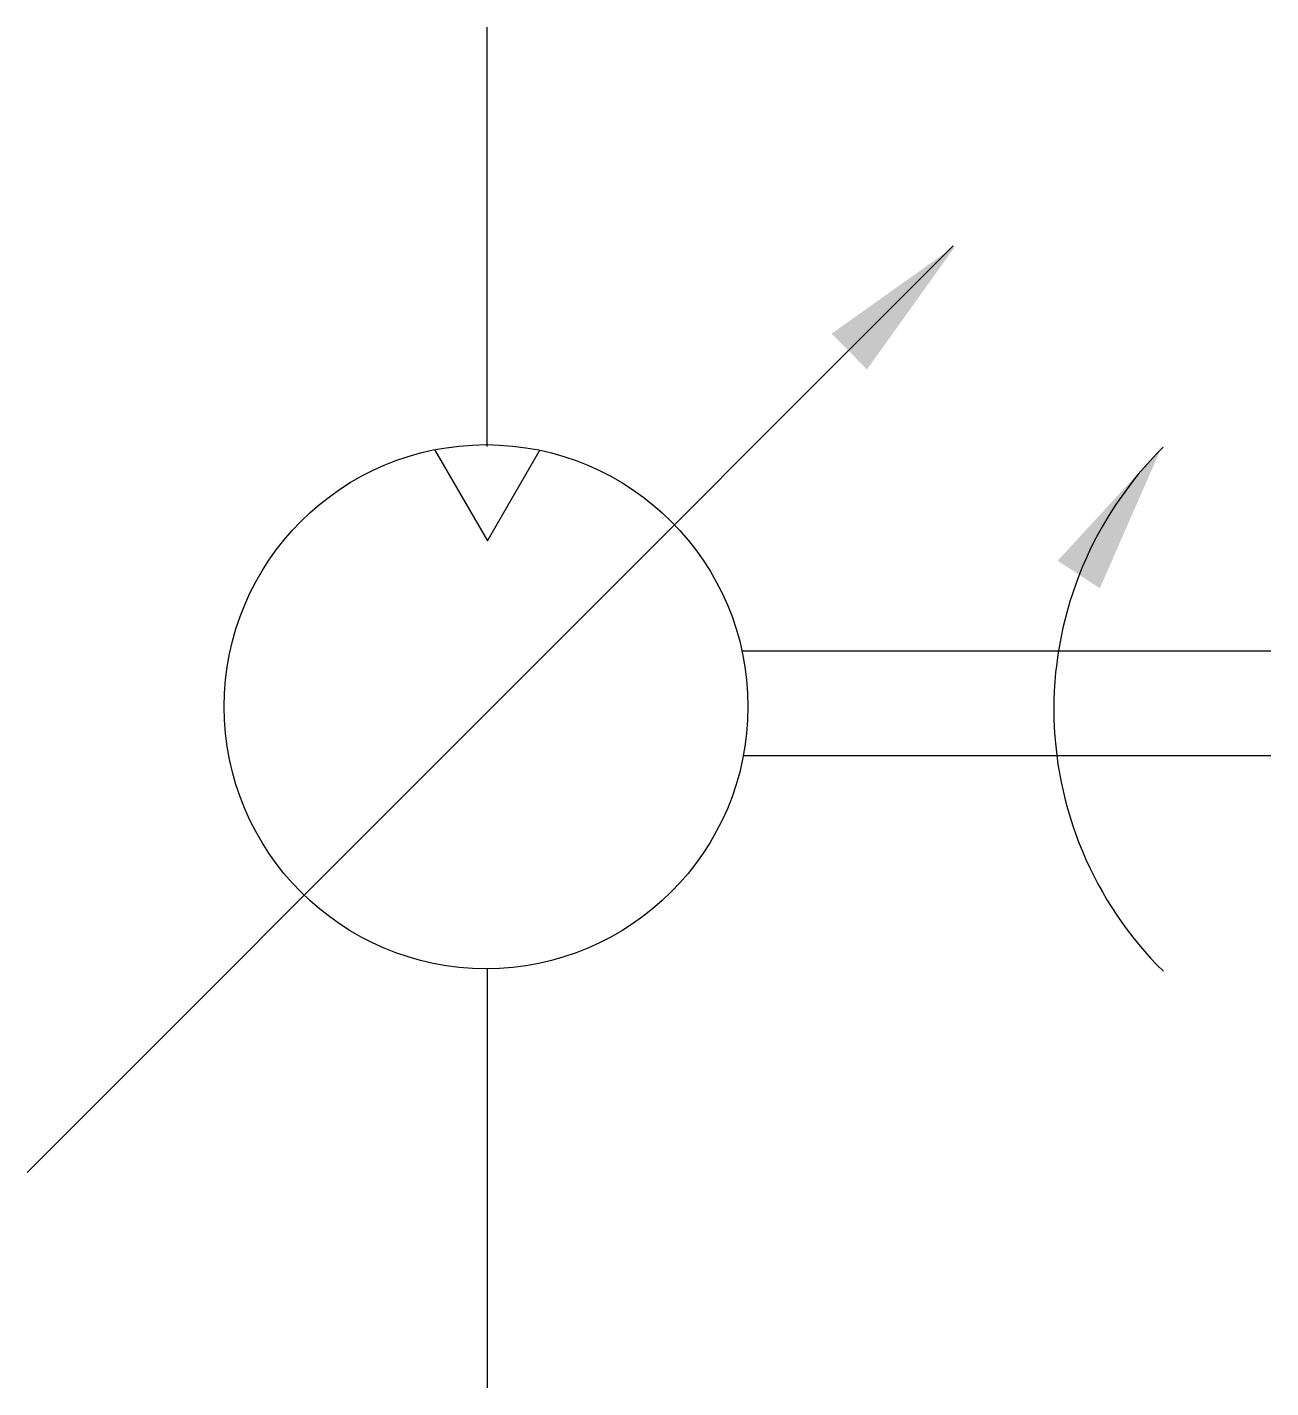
# Model space of a CAD drawing. Extents: x 420.5 to 444.2, y 143 to 169.
import ezdxf

# ---------------------------------------------------------------- set-up
doc = ezdxf.new("R2010")
doc.units = 0
doc.header["$LTSCALE"] = 5
doc.header["$MEASUREMENT"] = 0
doc.layers.add('11', color=1, linetype='CONTINUOUS')
doc.layers.add('12', color=2, linetype='CONTINUOUS')

msp = doc.modelspace()

# ---------------------------------------------------------------- linework, layer by layer
at = {"layer": '11'}
for p, q in [((429.282, 160.977), (429.282, 168.977)), ((438.18, 164.803), (420.502, 147.125)), ((428.287, 160.906), (429.287, 159.174)), ((429.287, 159.174), (430.287, 160.906)), ((434.151, 157.074), (444.244, 157.074)), ((444.244, 155.074), (434.171, 155.074)), ((429.282, 151.014), (429.282, 143.014))]:
    msp.add_line(p, q, dxfattribs=at)
msp.add_circle((429.262, 156.011), 5, dxfattribs=at)
msp.add_arc((447.133, 155.964), 7.031, 134.6929, 225.3648, dxfattribs=at)
at = {"layer": '12'}
for points in [[(435.858, 163.128), (436.535, 162.447), (438.237, 164.82)], [(440.176, 158.796), (440.98, 158.271), (442.152, 160.945)]]:
    msp.add_solid(points, dxfattribs=at)

doc.saveas('drawing.dxf')
